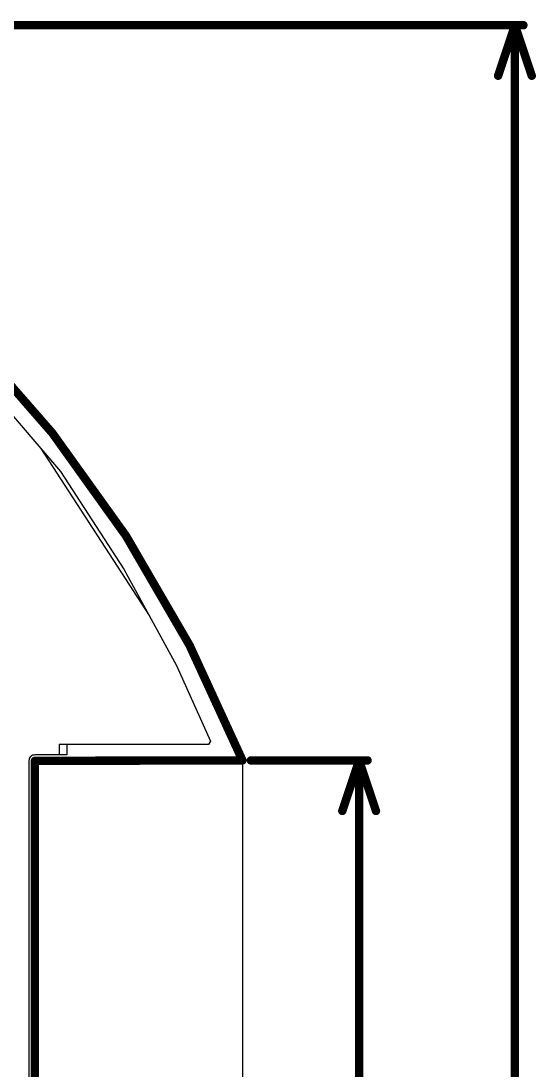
# Model space of a CAD drawing. Header units: millimetres. Extents: x -0.2 to 3.71, y -0.88 to 2.79.
# Drawn here: x 3.084 to 3.695, y 1.542 to 2.789 of the extents above; entities that cross this region are included whole.
import ezdxf

# ---------------------------------------------------------------- set-up
doc = ezdxf.new("R2010")
doc.units = ezdxf.units.MM
doc.header["$MEASUREMENT"] = 0
for name, color, linetype in [('BottomLayer', 5, 'Continuous'), ('Mechanical1', 6, 'Continuous'), ('Mechanical2', 216, 'Continuous'), ('MultiLayer', 9, 'Continuous'), ('TopLayer', 1, 'Continuous')]:
    doc.layers.add(name, color=color, linetype=linetype)

msp = doc.modelspace()

# ---------------------------------------------------------------- linework, layer by layer
at = {"layer": 'BottomLayer'}
for p, q in [((3.0174, 2.3862), (3.1072, 2.2813)), ((3.1072, 2.2813), (3.2355, 2.0833)), ((3.2355, 2.0833), (3.268, 2.0238)), ((3.268, 2.0238), (3.3087, 1.9342)), ((3.3087, 1.9342), (3.306, 1.93)), ((3.306, 1.93), (3.138, 1.93)), ((3.138, 1.93), (3.138, 1.9179)), ((3.0931, 1.9121), (3.0929, 1.9107)), ((3.0929, 1.9107), (3.0929, 1.1967)), ((3.0934, 1.9135), (3.0931, 1.9121)), ((3.0942, 1.9146), (3.0934, 1.9135)), ((3.0934, 1.9135), (3.0934, 1.9135)), ((3.0934, 1.9135), (3.0934, 1.9135)), ((3.0949, 1.9158), (3.0942, 1.9146)), ((3.095, 1.9158), (3.0949, 1.9158)), ((3.0949, 1.9158), (3.0949, 1.9158)), ((3.0961, 1.9166), (3.095, 1.9158)), ((3.0973, 1.9173), (3.0961, 1.9166)), ((3.0986, 1.9176), (3.0973, 1.9173)), ((3.0973, 1.9173), (3.0973, 1.9173)), ((3.0973, 1.9173), (3.0973, 1.9173)), ((3.1, 1.9179), (3.0986, 1.9176)), ((3.138, 1.9179), (3.1, 1.9179))]:
    msp.add_line(p, q, dxfattribs=at)
at = {"layer": 'Mechanical1', "const_width": 0.01}
for points in [[(2.368, 2.784), (3.68, 2.784)], [(3.65, 2.724), (3.67, 2.784)], [(3.67, 1.3359), (3.67, 2.784)], [(3.67, 2.784), (3.69, 2.724)], [(3.3565, 1.9112), (3.495, 1.9112)], [(3.465, 1.8512), (3.485, 1.9112)], [(3.485, 1.1612), (3.485, 1.9112)], [(3.485, 1.9112), (3.505, 1.8512)]]:
    msp.add_lwpolyline(points, dxfattribs=at)
at = {"layer": 'Mechanical1', "const_width": 0.005}
for points in [[(3.6675, 2.784, 1), (3.6725, 2.784, 1)], [(3.6675, 2.784, 1), (3.6725, 2.784, 1)], [(3.6675, 2.784, 1), (3.6725, 2.784, 1)], [(3.6775, 2.784, 1), (3.6825, 2.784, 1)], [(3.6475, 2.724, 1), (3.6525, 2.724, 1)], [(3.6875, 2.724, 1), (3.6925, 2.724, 1)], [(3.354, 1.9112, 1), (3.359, 1.9112, 1)], [(3.4825, 1.9112, 1), (3.4875, 1.9112, 1)], [(3.4825, 1.9112, 1), (3.4875, 1.9112, 1)], [(3.4825, 1.9112, 1), (3.4875, 1.9112, 1)], [(3.4925, 1.9112, 1), (3.4975, 1.9112, 1)], [(3.4625, 1.8512, 1), (3.4675, 1.8512, 1)], [(3.5025, 1.8512, 1), (3.5075, 1.8512, 1)]]:
    msp.add_lwpolyline(points, format="xyb", close=True, dxfattribs=at)
at = {"layer": 'Mechanical2', "const_width": 0.01}
msp.add_lwpolyline([(3.0217, 2.4133, -0.095808), (3.3465, 1.9112)], format="xyb", dxfattribs=at)
for points in [[(3.1, 1.9107), (3.3465, 1.9112)], [(3.1, 1.1966), (3.1, 1.9107)]]:
    msp.add_lwpolyline(points, dxfattribs=at)
at = {"layer": 'Mechanical2', "const_width": 0.005}
for points in [[(3.0975, 1.9107, 1), (3.1025, 1.9107, 1)], [(3.0975, 1.9107, 1), (3.1025, 1.9107, 1)], [(3.344, 1.9112, 1), (3.349, 1.9112, 1)], [(3.344, 1.9112, 1), (3.349, 1.9112, 1)]]:
    msp.add_lwpolyline(points, format="xyb", close=True, dxfattribs=at)
at = {"layer": 'MultiLayer'}
for p, q in [((3.1, 1.9107), (3.3465, 1.9112)), ((3.1, 1.1967), (3.1, 1.9107)), ((3.3465, 1.9112), (3.3465, 1.1973))]:
    msp.add_line(p, q, dxfattribs=at)
at = {"layer": 'TopLayer'}
for p, q in [((3.0174, 2.3862), (3.1303, 2.2543)), ((3.1303, 2.2543), (3.2055, 2.1382)), ((3.2055, 2.1382), (3.268, 2.0238)), ((3.268, 2.0238), (3.3087, 1.9342)), ((3.3087, 1.9342), (3.306, 1.93)), ((3.306, 1.93), (3.129, 1.93)), ((3.129, 1.93), (3.129, 1.9179)), ((3.0931, 1.9121), (3.0929, 1.9107)), ((3.0929, 1.9107), (3.0929, 1.1967)), ((3.0934, 1.9135), (3.0931, 1.9121)), ((3.0942, 1.9146), (3.0934, 1.9135)), ((3.0934, 1.9135), (3.0934, 1.9135)), ((3.0934, 1.9135), (3.0934, 1.9135)), ((3.0949, 1.9158), (3.0942, 1.9146)), ((3.095, 1.9158), (3.0949, 1.9158)), ((3.0949, 1.9158), (3.0949, 1.9158)), ((3.0961, 1.9166), (3.095, 1.9158)), ((3.0973, 1.9173), (3.0961, 1.9166)), ((3.0986, 1.9176), (3.0973, 1.9173)), ((3.0973, 1.9173), (3.0973, 1.9173)), ((3.0973, 1.9173), (3.0973, 1.9173)), ((3.1, 1.9179), (3.0986, 1.9176)), ((3.129, 1.9179), (3.1, 1.9179))]:
    msp.add_line(p, q, dxfattribs=at)

doc.saveas('drawing.dxf')
